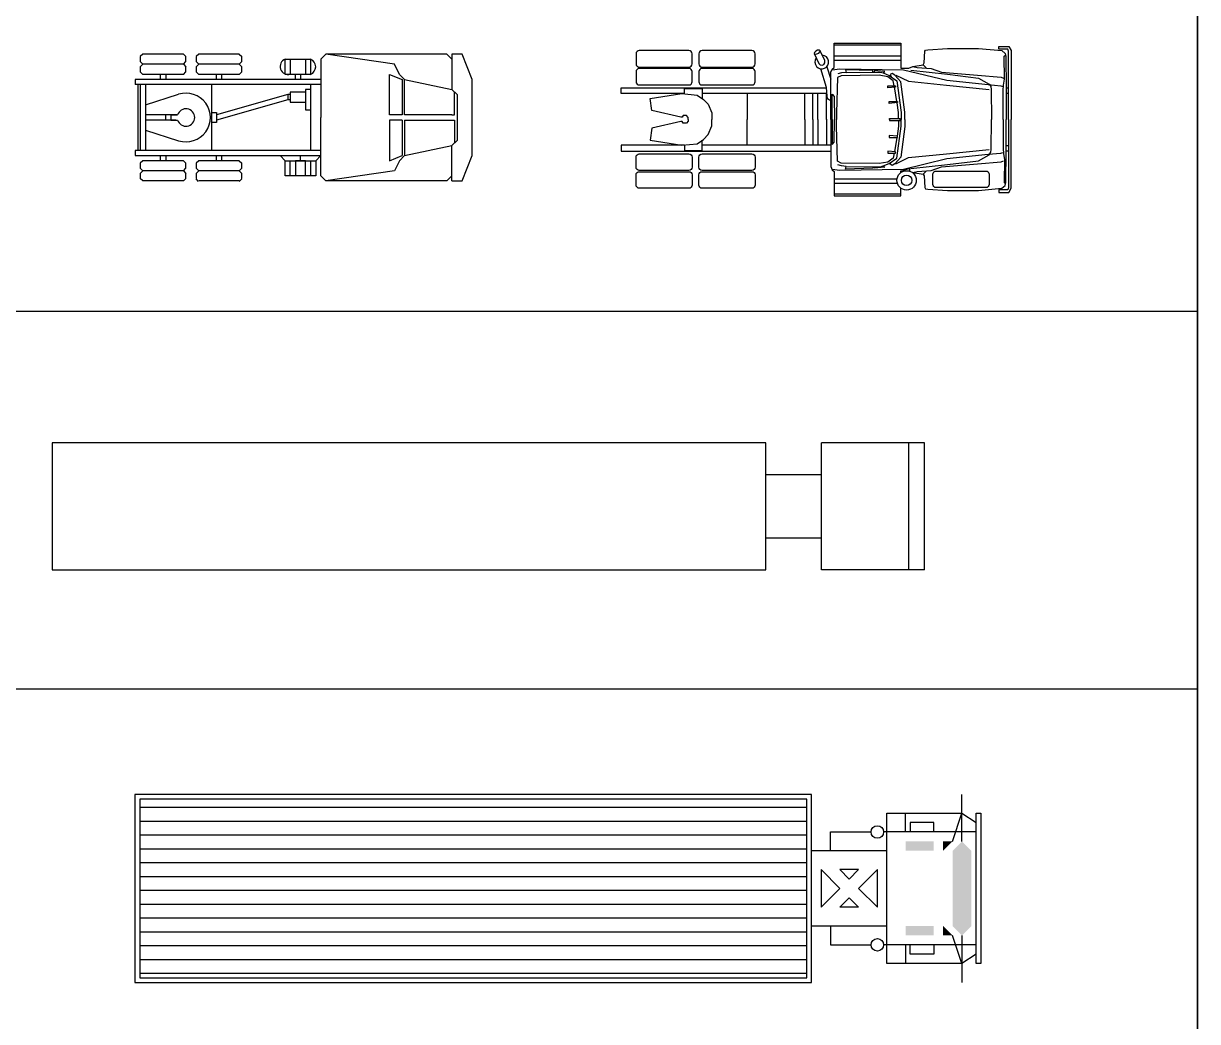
# Model space of a CAD drawing. Header units: millimetres. Extents: x 35403 to 155690, y 202798 to 276657.
# Drawn here: x 133485 to 155690, y 239565 to 258432 of the extents above; entities that cross this region are included whole.
import ezdxf

# ---------------------------------------------------------------- set-up
doc = ezdxf.new("R2010")
doc.units = ezdxf.units.MM
doc.layers.add('www.cad-blocks.net', color=7, linetype='Continuous')

# ---------------------------------------------------------------- blocks, each defined once
blk = doc.blocks.new('A$C6F135D60')
for p, q in [((0.144, 2.408), (0.096, 2.36)), ((0.096, 2.36), (0.096, 2.264)), ((0.144, 2.216), (0.096, 2.264)), ((0.912, 2.408), (0.144, 2.408)), ((0.912, 2.408), (0.96, 2.36)), ((0.912, 2.216), (0.96, 2.264)), ((0.96, 2.312), (0.96, 2.36)), ((0.96, 2.264), (0.96, 2.312)), ((1.2, 2.408), (1.152, 2.36)), ((1.152, 2.36), (1.152, 2.264)), ((1.2, 2.216), (1.152, 2.264)), ((1.968, 2.408), (1.2, 2.408)), ((1.968, 2.408), (2.016, 2.36)), ((1.968, 2.216), (2.016, 2.264)), ((2.016, 2.312), (2.016, 2.36)), ((2.016, 2.264), (2.016, 2.312)), ((2.837, 2.024), (2.837, 2.312)), ((2.837, 2.312), (3.317, 2.312)), ((2.933, 2.312), (2.933, 2.024)), ((3.221, 2.312), (3.221, 2.024)), ((3.317, 2.312), (3.317, 2.024)), ((3.605, 2.408), (3.509, 2.312)), ((3.509, 2.312), (3.509, 1.208)), ((4.902, 2.216), (3.605, 2.408)), ((3.989, 2.408), (3.605, 2.408)), ((5.895, 2.408), (3.989, 2.408)), ((5.991, 2.312), (5.895, 2.408)), ((6.183, 2.408), (5.991, 2.408)), ((5.991, 2.408), (5.991, 1.736)), ((6.375, 1.928), (6.183, 2.408)), ((0.144, 2.216), (0.096, 2.168)), ((0.096, 2.168), (0.096, 2.072)), ((0.144, 2.024), (0.096, 2.072)), ((0.912, 2.216), (0.144, 2.216)), ((0.912, 2.216), (0.144, 2.216)), ((0.912, 2.024), (0.144, 2.024)), ((0.48, 1.928), (0.48, 2.024)), ((0.576, 2.024), (0.576, 1.928)), ((0.912, 2.216), (0.96, 2.168)), ((0.912, 2.024), (0.96, 2.072)), ((0.96, 2.12), (0.96, 2.168)), ((0.96, 2.072), (0.96, 2.12)), ((1.2, 2.216), (1.152, 2.168)), ((1.152, 2.168), (1.152, 2.072)), ((1.2, 2.024), (1.152, 2.072)), ((1.968, 2.216), (1.2, 2.216)), ((1.968, 2.216), (1.2, 2.216)), ((1.968, 2.024), (1.2, 2.024)), ((1.536, 1.928), (1.536, 2.024)), ((1.632, 2.024), (1.632, 1.928)), ((1.968, 2.216), (2.016, 2.168)), ((1.968, 2.024), (2.016, 2.072)), ((2.016, 2.12), (2.016, 2.168)), ((2.016, 2.072), (2.016, 2.12)), ((2.933, 2.024), (2.837, 2.024)), ((3.317, 2.024), (2.933, 2.024)), ((3.029, 1.928), (3.029, 2.024)), ((3.125, 2.024), (3.125, 1.928)), ((4.806, 2.024), (5.046, 1.928)), ((4.806, 1.256), (4.806, 2.024)), ((4.998, 2.024), (4.902, 2.216)), ((5.094, 1.928), (4.998, 2.024)), ((3.509, 1.928), (0, 1.928)), ((0, 1.928), (0, 1.832)), ((3.509, 1.832), (0, 1.832)), ((0.048, 1.832), (0.048, 0.584)), ((0.096, 1.832), (0.096, 0.584)), ((0.192, 1.832), (0.192, 0.584)), ((0.576, 1.928), (0.48, 1.928)), ((1.44, 1.832), (1.44, 0.68)), ((1.632, 1.928), (1.536, 1.928)), ((3.125, 1.928), (3.029, 1.928)), ((3.317, 1.832), (3.317, 0.584)), ((5.046, 1.928), (5.046, 1.256)), ((5.094, 1.256), (5.094, 1.928)), ((5.094, 1.928), (5.991, 1.736)), ((6.375, 0.488), (6.375, 1.928)), ((0.192, 1.448), (0.821, 1.648)), ((2.885, 1.64), (1.536, 1.256)), ((2.933, 1.64), (2.885, 1.64)), ((2.885, 1.64), (2.885, 1.544)), ((2.933, 1.688), (2.933, 1.496)), ((3.221, 1.688), (2.933, 1.688)), ((3.317, 1.736), (3.221, 1.736)), ((3.221, 1.736), (3.221, 1.352)), ((5.991, 1.736), (6.087, 1.64)), ((6.039, 1.256), (6.039, 1.688)), ((6.087, 1.64), (6.087, 0.776)), ((2.885, 1.544), (1.536, 1.16)), ((2.933, 1.544), (2.885, 1.544)), ((2.933, 1.496), (3.221, 1.496)), ((3.221, 1.352), (3.317, 1.352)), ((0.802, 1.256), (0.192, 1.256)), ((0.768, 1.16), (0.192, 1.16)), ((0.576, 1.16), (0.576, 1.256)), ((0.672, 1.16), (0.576, 1.16)), ((0.672, 1.256), (0.802, 1.256)), ((0.672, 1.256), (0.672, 1.16)), ((0.672, 1.16), (0.802, 1.16)), ((1.44, 1.304), (1.536, 1.304)), ((1.536, 1.112), (1.44, 1.112)), ((1.536, 1.304), (1.536, 1.112)), ((3.509, 0.104), (3.509, 1.208)), ((5.046, 1.256), (4.806, 1.256)), ((4.806, 1.16), (4.806, 0.392)), ((5.046, 1.16), (4.806, 1.16)), ((5.046, 1.16), (5.046, 0.488)), ((5.991, 1.256), (5.094, 1.256)), ((5.094, 1.16), (5.094, 0.488)), ((5.094, 1.16), (5.991, 1.16)), ((5.991, 1.256), (6.039, 1.256)), ((5.991, 1.16), (6.039, 1.16)), ((6.039, 1.16), (6.039, 0.728)), ((0.192, 0.968), (0.821, 0.769)), ((1.44, 0.68), (1.44, 0.584)), ((5.094, 0.488), (5.991, 0.68)), ((5.991, 0.68), (6.087, 0.776)), ((5.991, 0.008), (5.991, 0.68)), ((0, 0.584), (0, 0.488)), ((3.509, 0.584), (0, 0.584)), ((0, 0.488), (3.509, 0.488)), ((0.48, 0.392), (0.48, 0.488)), ((0.576, 0.488), (0.576, 0.392)), ((1.536, 0.392), (1.536, 0.488)), ((1.632, 0.488), (1.632, 0.392)), ((2.837, 0.392), (2.741, 0.488)), ((3.125, 0.392), (3.125, 0.488)), ((3.509, 0.488), (3.413, 0.392)), ((4.806, 0.392), (5.046, 0.488)), ((5.094, 0.488), (4.998, 0.392)), ((6.183, 0.008), (6.375, 0.488)), ((0.144, 0.392), (0.096, 0.344)), ((0.096, 0.344), (0.096, 0.248)), ((0.144, 0.2), (0.096, 0.248)), ((0.912, 0.392), (0.144, 0.392)), ((0.576, 0.392), (0.48, 0.392)), ((0.912, 0.392), (0.96, 0.344)), ((0.912, 0.2), (0.96, 0.248)), ((0.96, 0.296), (0.96, 0.344)), ((0.96, 0.248), (0.96, 0.296)), ((1.2, 0.392), (1.152, 0.344)), ((1.152, 0.344), (1.152, 0.248)), ((1.2, 0.2), (1.152, 0.248)), ((1.968, 0.392), (1.2, 0.392)), ((1.632, 0.392), (1.536, 0.392)), ((1.968, 0.392), (2.016, 0.344)), ((1.968, 0.2), (2.016, 0.248)), ((2.016, 0.296), (2.016, 0.344)), ((2.016, 0.248), (2.016, 0.296)), ((2.837, 0.104), (2.837, 0.392)), ((2.837, 0.392), (3.413, 0.392)), ((2.933, 0.104), (2.933, 0.392)), ((3.221, 0.392), (3.029, 0.392)), ((3.029, 0.392), (3.029, 0.104)), ((3.221, 0.104), (3.221, 0.392)), ((3.317, 0.392), (3.317, 0.2)), ((3.413, 0.392), (3.413, 0.2)), ((4.998, 0.392), (4.902, 0.2)), ((0.144, 0.2), (0.096, 0.152)), ((0.096, 0.152), (0.096, 0.056)), ((0.144, 0.008), (0.096, 0.056)), ((0.912, 0.2), (0.144, 0.2)), ((0.912, 0.2), (0.144, 0.2)), ((0.912, 0.008), (0.144, 0.008)), ((0.912, 0.2), (0.96, 0.152)), ((0.912, 0.008), (0.96, 0.056)), ((0.96, 0.104), (0.96, 0.152)), ((0.96, 0.056), (0.96, 0.104)), ((1.198, 0), (1.15, 0.048)), ((1.2, 0.2), (1.152, 0.152)), ((1.152, 0.152), (1.152, 0.056)), ((1.968, 0.2), (1.2, 0.2)), ((1.968, 0.2), (1.2, 0.2)), ((1.968, 0.008), (1.2, 0.008)), ((1.966, 0), (2.014, 0.048)), ((1.968, 0.2), (2.016, 0.152)), ((2.016, 0.104), (2.016, 0.152)), ((2.016, 0.056), (2.016, 0.104)), ((3.413, 0.104), (2.837, 0.104)), ((3.029, 0.104), (2.933, 0.104)), ((3.317, 0.104), (3.221, 0.104)), ((3.317, 0.2), (3.317, 0.104)), ((3.413, 0.2), (3.413, 0.104)), ((3.605, 0.008), (3.509, 0.104)), ((4.902, 0.2), (3.605, 0.008)), ((3.989, 0.008), (3.605, 0.008)), ((5.895, 0.008), (3.989, 0.008)), ((5.991, 0.104), (5.895, 0.008)), ((5.991, 0.008), (6.183, 0.008))]:
    blk.add_line(p, q)
for centre, radius, start, end in [((2.893, 2.171), 0.152, 111.6148, 285.2551), ((3.257, 2.168), 0.156, 292.6199, 67.3801), ((0.96, 1.208), 0.461, 252.3947, 107.6053), ((0.96, 1.208), 0.165, 196.8634, 163.1366)]:
    blk.add_arc(centre, radius, start, end)
blk = doc.blocks.new('A$C7460410E')
at = {"xscale": 1000, "yscale": 1000, "zscale": 1000}
blk.add_blockref('A$C6F135D60', (0, 0), dxfattribs=at)
blk = doc.blocks.new('A$C6C053744')
for p, q in [((12797, 3555), (0, 3555)), ((0, 3555), (0, 0)), ((12797, 0), (12797, 3555)), ((15641, 2666), (15641, 3555)), ((12708, 3466), (89, 3466)), ((89, 3466), (89, 89)), ((12708, 89), (12708, 3466)), ((12708, 3304), (89, 3304)), ((14219, 355), (14219, 3199)), ((14219, 3199), (15641, 3199)), ((14574, 2844), (14574, 3199)), ((15463, 2666), (15641, 3199)), ((15641, 3199), (15907, 3021)), ((15907, 355), (15907, 3199)), ((15907, 3199), (15996, 3199)), ((15996, 3199), (15996, 355)), ((12708, 3043), (89, 3043)), ((15107, 3021), (14663, 3021)), ((14663, 3021), (14663, 2844)), ((15107, 2844), (15107, 3021)), ((12708, 2782), (89, 2782)), ((13152, 2488), (13152, 2844)), ((13152, 2844), (13922, 2844)), ((14219, 2844), (14159, 2844)), ((14574, 2844), (14219, 2844)), ((15907, 2844), (14574, 2844)), ((12708, 2520), (89, 2520)), ((14219, 2488), (12797, 2488)), ((12708, 2259), (89, 2259)), ((12975, 2133), (12975, 1422)), ((13330, 1777), (12975, 2133)), ((13686, 2133), (13330, 2133)), ((13330, 2133), (13508, 1955)), ((13508, 1955), (13686, 2133)), ((14041, 2133), (13686, 1777)), ((14041, 1422), (14041, 2133)), ((12708, 1998), (89, 1998)), ((12975, 1422), (13330, 1777)), ((13686, 1777), (14041, 1422)), ((12708, 1736), (89, 1736)), ((13330, 1422), (13508, 1600)), ((13508, 1600), (13686, 1422)), ((12708, 1475), (89, 1475)), ((13686, 1422), (13330, 1422)), ((12708, 1214), (89, 1214)), ((12708, 952), (89, 952)), ((14219, 1066), (12797, 1066)), ((13152, 1066), (13152, 711)), ((15641, 355), (15463, 889)), ((15641, 889), (15641, 0)), ((12708, 691), (89, 691)), ((13152, 711), (13922, 711)), ((14219, 711), (14159, 711)), ((15907, 711), (14219, 711)), ((14574, 711), (14574, 355)), ((14663, 533), (14663, 711)), ((15107, 711), (15107, 533)), ((15107, 533), (14663, 533)), ((15907, 533), (15641, 355)), ((12708, 430), (89, 430)), ((15641, 355), (14219, 355)), ((15996, 355), (15907, 355)), ((0, 0), (12797, 0)), ((12708, 168), (89, 168)), ((89, 89), (12708, 89))]:
    blk.add_line(p, q)
for centre in [(14041, 2844), (14041, 711)]:
    blk.add_circle(centre, 118)
for points in [[(15107, 2488), (15107, 2666), (14574, 2488), (14574, 2666)], [(15463, 2666), (15285, 2488), (15285, 2666)], [(15463, 1066), (15818, 2488), (15463, 2488), (15641, 2666)], [(15641, 889), (15818, 1066), (15463, 1066), (15818, 2488)], [(15107, 889), (15107, 1066), (14574, 889), (14574, 1066)], [(15463, 889), (15285, 889), (15285, 1066)]]:
    blk.add_solid(points)
blk = doc.blocks.new('A$C19A8470A')
for p, q in [((13500, 2400), (0, 2400)), ((0, 2400), (0, 0)), ((13500, 0), (13500, 2400)), ((16500, 2400), (14550, 2400)), ((14550, 0), (14550, 2400)), ((16200, 0), (16200, 2400)), ((16500, 0), (16500, 2400)), ((14550, 1800), (13500, 1800)), ((14550, 600), (13500, 600)), ((0, 0), (13500, 0)), ((16500, 0), (14550, 0))]:
    blk.add_line(p, q)
blk = doc.blocks.new('A$C1473368A')
for p, q in [((4027, 2851), (5288, 2851)), ((4027, 2851), (5288, 2851)), ((4027, 2646), (5288, 2646)), ((4027, 2646), (5288, 2646)), ((4027, 2566), (5288, 2566)), ((4027, 2566), (5288, 2566)), ((1201, 1927), (1201, 2027)), ((1201, 2027), (1530, 2027)), ((1201, 2027), (1530, 2027)), ((1201, 1927), (1201, 2027)), ((1530, 2027), (1530, 1837)), ((1530, 2027), (1530, 1837)), ((5046, 2042), (5046, 2080)), ((5046, 2080), (5189, 2080)), ((5046, 2080), (5189, 2080)), ((5046, 2042), (5046, 2080)), ((5189, 2052), (5046, 2042)), ((5189, 2052), (5046, 2042)), ((5189, 2080), (5189, 2052)), ((5189, 2080), (5189, 2052)), ((3887, 1439), (3887, 1932)), ((3887, 1439), (3887, 1932)), ((5071, 1745), (5071, 1782)), ((5071, 1782), (5229, 1782)), ((5071, 1782), (5229, 1782)), ((5071, 1745), (5071, 1782)), ((5229, 1782), (5229, 1760)), ((5229, 1782), (5229, 1760)), ((5229, 1760), (5071, 1745)), ((5229, 1760), (5071, 1745)), ((3887, 1446), (3887, 953)), ((3887, 1446), (3887, 953)), ((5077, 1443), (5077, 1463)), ((5077, 1463), (5275, 1463)), ((5077, 1463), (5275, 1463)), ((5077, 1443), (5077, 1463)), ((5077, 1443), (5077, 1422)), ((5077, 1443), (5077, 1422)), ((5077, 1422), (5275, 1422)), ((5077, 1422), (5275, 1422)), ((5275, 1463), (5275, 1443)), ((5275, 1463), (5275, 1443)), ((5275, 1422), (5275, 1443)), ((5275, 1422), (5275, 1443)), ((5229, 1125), (5071, 1140)), ((5071, 1140), (5071, 1103)), ((5071, 1140), (5071, 1103)), ((5229, 1125), (5071, 1140)), ((5229, 1103), (5229, 1125)), ((5229, 1103), (5229, 1125)), ((1201, 958), (1201, 858)), ((1201, 958), (1201, 858)), ((1530, 858), (1530, 1048)), ((1530, 858), (1530, 1048)), ((5071, 1103), (5229, 1103)), ((5071, 1103), (5229, 1103)), ((1201, 858), (1530, 858)), ((1201, 858), (1530, 858)), ((5189, 833), (5046, 843)), ((5046, 843), (5046, 805)), ((5046, 843), (5046, 805)), ((5189, 833), (5046, 843)), ((5046, 805), (5189, 805)), ((5046, 805), (5189, 805)), ((5189, 805), (5189, 833)), ((5189, 805), (5189, 833)), ((4027, 319), (5218, 319)), ((4027, 319), (5218, 319)), ((4027, 239), (5224, 239)), ((4027, 239), (5224, 239)), ((4027, 34), (5288, 34)), ((4027, 34), (5288, 34))]:
    blk.add_line(p, q)
for points in [[(344, 2744, 0.414214), (282, 2682), (282, 2491, 0.414214), (344, 2430), (1282, 2430, 0.414214), (1343, 2491), (1343, 2682, 0.414214), (1282, 2744)], [(344, 2744, 0.414214), (282, 2682), (282, 2491, 0.414214), (344, 2430), (1282, 2430, 0.414214), (1343, 2491), (1343, 2682, 0.414214), (1282, 2744)], [(1533, 2744, 0.414214), (1472, 2682), (1472, 2491, 0.414214), (1533, 2430), (2471, 2430, 0.414214), (2533, 2491), (2533, 2682, 0.414214), (2471, 2744)], [(1533, 2744, 0.414214), (1472, 2682), (1472, 2491, 0.414214), (1533, 2430), (2471, 2430, 0.414214), (2533, 2491), (2533, 2682, 0.414214), (2471, 2744)], [(344, 2407, 0.414214), (282, 2346), (282, 2155, 0.414214), (344, 2094), (1282, 2094, 0.414214), (1343, 2155), (1343, 2346, 0.414214), (1282, 2407)], [(344, 2407, 0.414214), (282, 2346), (282, 2155, 0.414214), (344, 2094), (1282, 2094, 0.414214), (1343, 2155), (1343, 2346, 0.414214), (1282, 2407)], [(1533, 2407, 0.414214), (1472, 2346), (1472, 2155, 0.414214), (1533, 2094), (2471, 2094, 0.414214), (2533, 2155), (2533, 2346, 0.414214), (2471, 2407)], [(1533, 2407, 0.414214), (1472, 2346), (1472, 2155, 0.414214), (1533, 2094), (2471, 2094, 0.414214), (2533, 2155), (2533, 2346, 0.414214), (2471, 2407)], [(344, 478, -0.414214), (282, 539), (282, 730, -0.414214), (344, 791), (1282, 791, -0.414214), (1343, 730), (1343, 539, -0.414214), (1282, 478)], [(344, 478, -0.414214), (282, 539), (282, 730, -0.414214), (344, 791), (1282, 791, -0.414214), (1343, 730), (1343, 539, -0.414214), (1282, 478)], [(1533, 478, -0.414214), (1472, 539), (1472, 730, -0.414214), (1533, 791), (2471, 791, -0.414214), (2533, 730), (2533, 539, -0.414214), (2471, 478)], [(1533, 478, -0.414214), (1472, 539), (1472, 730, -0.414214), (1533, 791), (2471, 791, -0.414214), (2533, 730), (2533, 539, -0.414214), (2471, 478)], [(344, 141, -0.414214), (282, 203), (282, 394, -0.414214), (344, 455), (1282, 455, -0.414214), (1343, 394), (1343, 203, -0.414214), (1282, 141)], [(344, 141, -0.414214), (282, 203), (282, 394, -0.414214), (344, 455), (1282, 455, -0.414214), (1343, 394), (1343, 203, -0.414214), (1282, 141)], [(1533, 141, -0.414214), (1472, 203), (1472, 394, -0.414214), (1533, 455), (2471, 455, -0.414214), (2533, 394), (2533, 203, -0.414214), (2471, 141)], [(1533, 141, -0.414214), (1472, 203), (1472, 394, -0.414214), (1533, 455), (2471, 455, -0.414214), (2533, 394), (2533, 203, -0.414214), (2471, 141)], [(5959, 154, -0.414214), (5898, 215), (5898, 406, -0.414214), (5959, 467), (6897, 467, -0.414214), (6959, 406), (6959, 215, -0.414214), (6897, 154)]]:
    blk.add_lwpolyline(points, format="xyb", close=True)
for points in [[(3738, 2503), (3766, 2474), (3803, 2468), (3836, 2481), (3855, 2512), (3855, 2557), (3764, 2740), (3746, 2751), (3713, 2749), (3681, 2734), (3656, 2710), (3652, 2688)], [(3738, 2503), (3766, 2474), (3803, 2468), (3836, 2481), (3855, 2512), (3855, 2557), (3764, 2740), (3746, 2751), (3713, 2749), (3681, 2734), (3656, 2710), (3652, 2688)], [(4243, 2380), (4253, 2330), (4758, 2337), (4758, 2365)], [(4243, 2380), (4253, 2330), (4758, 2337), (4758, 2365)], [(4783, 2365), (4783, 2337), (4907, 2337), (4956, 2321), (4987, 2346)], [(4783, 2365), (4783, 2337), (4907, 2337), (4956, 2321), (4987, 2346)], [(4243, 505), (4253, 555), (4758, 548), (4758, 520)], [(4243, 505), (4253, 555), (4758, 548), (4758, 520)], [(4783, 520), (4783, 548), (4907, 548), (4956, 564), (4987, 539)], [(4783, 520), (4783, 548), (4907, 548), (4956, 564), (4987, 539)]]:
    blk.add_lwpolyline(points, close=True)
for points in [[(3652, 2688), (3671, 2677), (3701, 2681), (3736, 2697), (3758, 2719), (3764, 2740)], [(3652, 2688), (3671, 2677), (3701, 2681), (3736, 2697), (3758, 2719), (3764, 2740)], [(3968, 1443), (3968, 2334), (3989, 2396), (4027, 2427), (4027, 2885), (5288, 2885), (5288, 2411), (5440, 2411), (5514, 2445), (5715, 2476), (5728, 2510), (5743, 2730), (5759, 2752), (5799, 2761), (6171, 2786), (6760, 2786), (7203, 2743), (7262, 2690), (7274, 2634), (7283, 2042), (7283, 1443)], [(3968, 1443), (3968, 2334), (3989, 2396), (4027, 2427), (4027, 2885), (5288, 2885), (5288, 2411), (5440, 2411), (5514, 2445), (5715, 2476), (5728, 2510), (5743, 2730), (5759, 2752), (5799, 2761), (6171, 2786), (6760, 2786), (7203, 2743), (7262, 2690), (7274, 2634), (7283, 2042), (7283, 1443)], [(7327, 1443), (7327, 2736), (7314, 2773), (7144, 2773), (7144, 2823), (7333, 2823), (7379, 2743), (7379, 1443)], [(7327, 1443), (7327, 2736), (7314, 2773), (7144, 2773), (7144, 2823), (7333, 2823), (7379, 2743), (7379, 1443)], [(5514, 2445), (5601, 2427), (5864, 2405), (6062, 2337), (6741, 2281), (7187, 2244), (7234, 2225)], [(5514, 2445), (5601, 2427), (5864, 2405), (6062, 2337), (6741, 2281), (7187, 2244), (7234, 2225)], [(5715, 2476), (5768, 2420)], [(5715, 2476), (5768, 2420)], [(7227, 1443), (7227, 1987), (7234, 2092), (7252, 2203), (7246, 2637), (7268, 2660)], [(7227, 1443), (7227, 1987), (7234, 2092), (7252, 2203), (7246, 2637), (7268, 2660)], [(3966, 1802), (3939, 1806), (3919, 1817), (3903, 1843), (3895, 1883), (3886, 2045), (3777, 2398)], [(3966, 1802), (3939, 1806), (3919, 1817), (3903, 1843), (3895, 1883), (3886, 2045), (3777, 2398)], [(3893, 2440), (3968, 2201)], [(3893, 2440), (3968, 2201)], [(3992, 2383), (4135, 2402), (5343, 2380), (6158, 2182), (6942, 2101), (7181, 2080), (7218, 2067)], [(3992, 2383), (4135, 2402), (5343, 2380), (6158, 2182), (6942, 2101), (7181, 2080), (7218, 2067)], [(5166, 2080), (5145, 2172), (5046, 2250), (4882, 2278), (4163, 2269), (4089, 2234), (4070, 1568), (4070, 1444)], [(5166, 2080), (5145, 2172), (5046, 2250), (4882, 2278), (4163, 2269), (4089, 2234), (4070, 1568), (4070, 1444)], [(4253, 2330), (4169, 2321), (4098, 2303)], [(4253, 2330), (4169, 2321), (4098, 2303)], [(4758, 2337), (4783, 2337)], [(4758, 2337), (4783, 2337)], [(4956, 2321), (5071, 2275), (5216, 2172), (5294, 1571), (5294, 1443)], [(4956, 2321), (5071, 2275), (5216, 2172), (5294, 1571), (5294, 1443)], [(5368, 1443), (5368, 1578), (5291, 2154), (5176, 2281), (5123, 2312), (5086, 2290), (5107, 2249)], [(5368, 1443), (5368, 1578), (5291, 2154), (5176, 2281), (5123, 2312), (5086, 2290), (5107, 2249)], [(5195, 2281), (5433, 2163), (6152, 2092), (6961, 2011)], [(5195, 2281), (5433, 2163), (6152, 2092), (6961, 2011)], [(5477, 2371), (6171, 2296), (6760, 2222), (6961, 2111), (6989, 2064), (6998, 2008), (7004, 1443)], [(5477, 2371), (6171, 2296), (6760, 2222), (6961, 2111), (6989, 2064), (6998, 2008), (7004, 1443)], [(1201, 1932), (0, 1932), (0, 2040), (3886, 2040)], [(1201, 1932), (0, 1932), (0, 2040), (3886, 2040)], [(5215, 1782), (5179, 2018), (5172, 2051)], [(5215, 1782), (5179, 2018), (5172, 2051)], [(7283, 2039), (7327, 2039)], [(7283, 2039), (7327, 2039)], [(1270, 1443), (1270, 1477), (1239, 1515), (1176, 1515), (1157, 1484), (1131, 1484), (581, 1610), (550, 1837), (1150, 1932), (1441, 1901), (1555, 1819), (1643, 1730), (1713, 1566), (1713, 1443)], [(1270, 1443), (1270, 1477), (1239, 1515), (1176, 1515), (1157, 1484), (1131, 1484), (581, 1610), (550, 1837), (1150, 1932), (1441, 1901), (1555, 1819), (1643, 1730), (1713, 1566), (1713, 1443)], [(3892, 1932), (1530, 1932)], [(3892, 1932), (1530, 1932)], [(2383, 1932), (2383, 1443)], [(2383, 1932), (2383, 1443)], [(3476, 1443), (3476, 1932)], [(3476, 1443), (3476, 1932)], [(3628, 1443), (3628, 1932)], [(3628, 1443), (3628, 1932)], [(3723, 1443), (3723, 1932)], [(3723, 1443), (3723, 1932)], [(3992, 1443), (3992, 1918), (4030, 1875), (4033, 1443)], [(3992, 1443), (3992, 1918), (4030, 1875), (4033, 1443)], [(7283, 1937), (7327, 1937)], [(7283, 1937), (7327, 1937)], [(5247, 1463), (5247, 1571), (5219, 1759)], [(5247, 1463), (5247, 1571), (5219, 1759)], [(1270, 1443), (1270, 1408), (1239, 1370), (1176, 1370), (1157, 1401), (1131, 1401), (581, 1275), (550, 1048), (1150, 953), (1441, 984), (1555, 1066), (1643, 1155), (1713, 1319), (1713, 1443)], [(1270, 1443), (1270, 1408), (1239, 1370), (1176, 1370), (1157, 1401), (1131, 1401), (581, 1275), (550, 1048), (1150, 953), (1441, 984), (1555, 1066), (1643, 1155), (1713, 1319), (1713, 1443)], [(2383, 953), (2383, 1443)], [(2383, 953), (2383, 1443)], [(3476, 1443), (3476, 953)], [(3476, 1443), (3476, 953)], [(3628, 1443), (3628, 953)], [(3628, 1443), (3628, 953)], [(3723, 1443), (3723, 953)], [(3723, 1443), (3723, 953)], [(3968, 1443), (3968, 551), (3989, 489), (4027, 458), (4027, 0), (5288, 0), (5288, 146)], [(3968, 1443), (3968, 551), (3989, 489), (4027, 458), (4027, 0), (5288, 0), (5288, 146)], [(3992, 1443), (3992, 967), (4030, 1010), (4033, 1443)], [(3992, 1443), (3992, 967), (4030, 1010), (4033, 1443)], [(5166, 805), (5145, 713), (5046, 635), (4882, 607), (4163, 616), (4089, 651), (4070, 1317), (4070, 1441)], [(5166, 805), (5145, 713), (5046, 635), (4882, 607), (4163, 616), (4089, 651), (4070, 1317), (4070, 1441)], [(4956, 564), (5071, 610), (5216, 713), (5294, 1314), (5294, 1443)], [(4956, 564), (5071, 610), (5216, 713), (5294, 1314), (5294, 1443)], [(5368, 1443), (5368, 1307), (5291, 731), (5176, 604), (5123, 573), (5086, 595), (5107, 636)], [(5368, 1443), (5368, 1307), (5291, 731), (5176, 604), (5123, 573), (5086, 595), (5107, 636)], [(5247, 1422), (5247, 1314), (5219, 1126)], [(5247, 1422), (5247, 1314), (5219, 1126)], [(5455, 467), (5514, 440), (5715, 409), (5728, 375), (5743, 155), (5759, 133), (5799, 124), (6171, 99), (6760, 99), (7203, 143), (7262, 195), (7274, 251), (7283, 843), (7283, 1443)], [(5455, 467), (5514, 440), (5715, 409), (5728, 375), (5743, 155), (5759, 133), (5799, 124), (6171, 99), (6760, 99), (7203, 143), (7262, 195), (7274, 251), (7283, 843), (7283, 1443)], [(5477, 514), (6171, 589), (6760, 663), (6961, 774), (6989, 821), (6998, 877), (7004, 1443)], [(5477, 514), (6171, 589), (6760, 663), (6961, 774), (6989, 821), (6998, 877), (7004, 1443)], [(7327, 1443), (7327, 149), (7314, 112), (7144, 112), (7144, 62), (7333, 62), (7379, 143), (7379, 1443)], [(7327, 1443), (7327, 149), (7314, 112), (7144, 112), (7144, 62), (7333, 62), (7379, 143), (7379, 1443)], [(7227, 1443), (7227, 898), (7234, 793), (7252, 682), (7246, 248), (7268, 225)], [(7227, 1443), (7227, 898), (7234, 793), (7252, 682), (7246, 248), (7268, 225)], [(1201, 953), (0, 953), (0, 845), (3968, 845)], [(1201, 953), (0, 953), (0, 845), (3968, 845)], [(3968, 953), (1530, 953)], [(3968, 953), (1530, 953)], [(5215, 1103), (5179, 867), (5172, 834)], [(5215, 1103), (5179, 867), (5172, 834)], [(7283, 948), (7327, 948)], [(7283, 948), (7327, 948)], [(3992, 502), (4135, 483), (5343, 505), (6158, 703), (6942, 784), (7181, 805), (7218, 818)], [(3992, 502), (4135, 483), (5343, 505), (6158, 703), (6942, 784), (7181, 805), (7218, 818)], [(5195, 604), (5433, 722), (6152, 793), (6961, 874)], [(5195, 604), (5433, 722), (6152, 793), (6961, 874)], [(7283, 846), (7327, 846)], [(7283, 846), (7327, 846)], [(4253, 555), (4169, 564), (4098, 582)], [(4253, 555), (4169, 564), (4098, 582)], [(4758, 548), (4783, 548)], [(4758, 548), (4783, 548)], [(5288, 436), (5288, 474), (5343, 474)], [(5288, 436), (5288, 474), (5343, 474)], [(5343, 465), (5343, 499), (5381, 499), (5455, 517), (5455, 465)], [(5343, 465), (5343, 499), (5381, 499), (5455, 517), (5455, 465)], [(5514, 440), (5601, 458), (5864, 480), (6062, 548), (6741, 604), (7187, 641), (7234, 660)], [(5514, 440), (5601, 458), (5864, 480), (6062, 548), (6741, 604), (7187, 641), (7234, 660)], [(5715, 409), (5768, 465)], [(5715, 409), (5768, 465)]]:
    blk.add_lwpolyline(points)
for radius in [183, 183, 98.7]:
    blk.add_circle((5399, 291), radius)
blk.add_arc((3795, 2527), 130, 143.5137, 85.6984)
blk.add_arc((3795, 2527), 130, 143.5137, 85.6984)
blk = doc.blocks.new('FORMAT')
at = {"layer": 'www.cad-blocks.net', "color": 155, "true_color": 0x546d8e}
for p, q in [((155690, 202798), (155690, 276657)), ((155690, 275400), (155690, 203573)), ((155690, 275400), (155690, 203573)), ((42130, 252997), (155690, 252997)), ((42130, 245855), (155690, 245855))]:
    blk.add_line(p, q, dxfattribs=at)

msp = doc.modelspace()

# ---------------------------------------------------------------- block references
for name, p in [('A$C1473368A', (144789, 255176)), ('A$C7460410E', (135599, 255447)), ('A$C19A8470A', (134028, 248102)), ('A$C6C053744', (135594, 240304))]:
    msp.add_blockref(name, p)
at = {"layer": 'www.cad-blocks.net'}
msp.add_blockref('FORMAT', (0, 0), dxfattribs=at)

doc.saveas('drawing.dxf')
